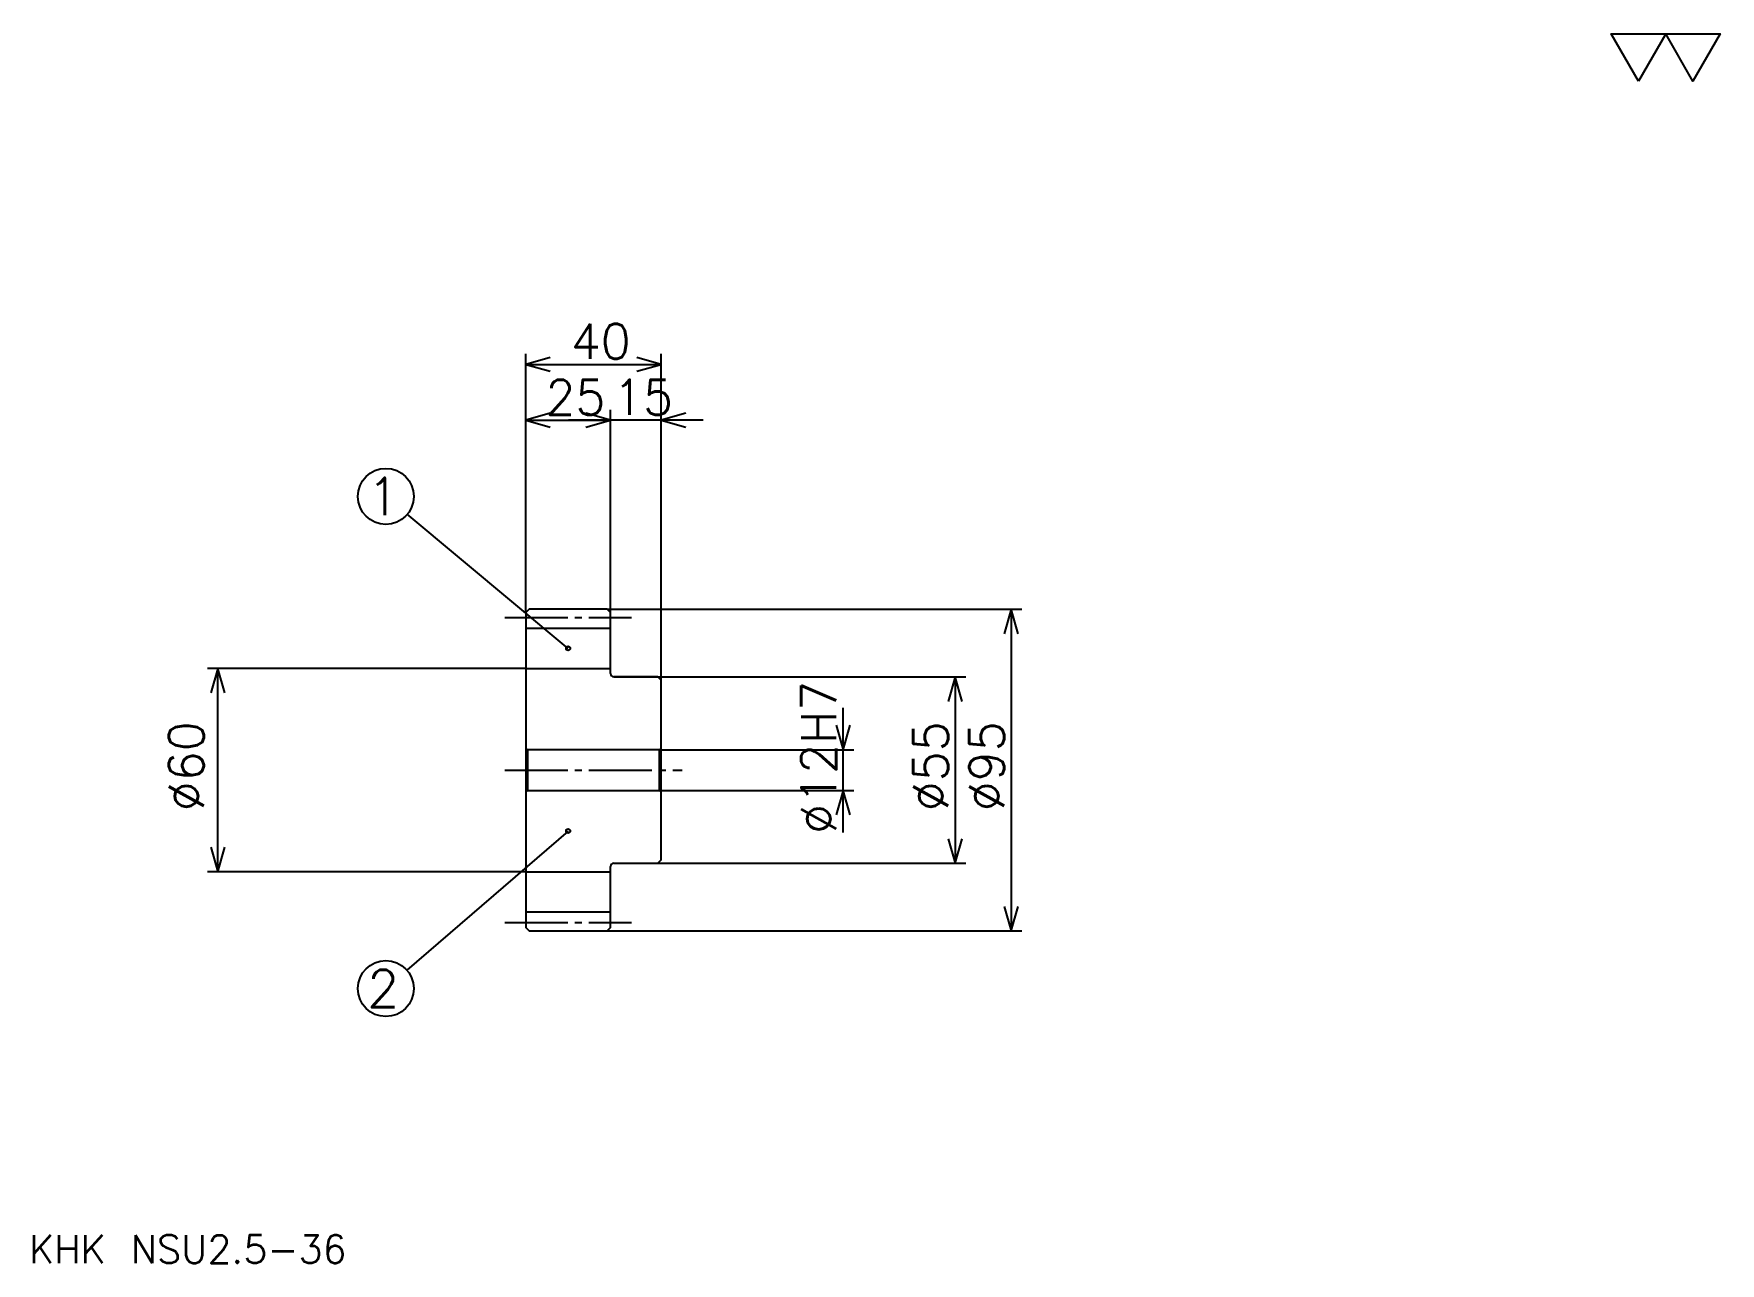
# Model space of a CAD drawing. Extents: x 22 to 520, y 23 to 386.
import ezdxf

# ---------------------------------------------------------------- set-up
doc = ezdxf.new("R2010")
doc.units = 0
doc.linetypes.add('DASHDOT', pattern=[24.782608, 18.586957, -2.065217, 2.065217, -2.065217])
doc.layers.get('0').update_dxf_attribs({"linetype": 'CONTINUOUS'})
doc.layers.add('DASHDOT', color=6, linetype='DASHDOT')
doc.styles.add('KANJI', font='TXT', dxfattribs={"bigfont": 'BIGFONT'})

msp = doc.modelspace()

# ---------------------------------------------------------------- linework, layer by layer
at = {"color": 5}
for p, q in [((167.282593, 215.815216), (167.282593, 291.195648)), ((207.282593, 215.815216), (207.282593, 291.195648)), ((167.282593, 288.097839), (207.282593, 288.097839)), ((192.282593, 215.815216), (192.282593, 274.673889)), ((167.282593, 271.57608), (192.282593, 271.57608)), ((219.673889, 271.57608), (179.891296, 271.57608)), ((179.782593, 204.252716), (132.322693, 243.82901)), ((167.282593, 214.815216), (167.282593, 215.815216)), ((191.282593, 215.815216), (207.282593, 215.815216)), ((192.282593, 214.815216), (192.282593, 215.815216)), ((207.282593, 215.815216), (313.641296, 215.815216)), ((207.282593, 194.815216), (207.282593, 215.815216)), ((310.543457, 215.815216), (310.543457, 120.815216)), ((167.282593, 198.315216), (73.315201, 198.315216)), ((76.413025, 138.315216), (76.413025, 198.315216)), ((193.282593, 195.815216), (207.282593, 195.815216)), ((207.282593, 195.815216), (297.119568, 195.815216)), ((294.021729, 195.815216), (294.021729, 140.815216)), ((260.978241, 149.92392), (260.978241, 186.706512)), ((207.282593, 174.315216), (264.07605, 174.315216)), ((207.282593, 162.315216), (264.07605, 162.315216)), ((179.782593, 150.315216), (132.228134, 109.212799)), ((193.282593, 140.815216), (207.282593, 140.815216)), ((207.282593, 140.815216), (297.119568, 140.815216)), ((167.282593, 138.315216), (73.315201, 138.315216)), ((191.282593, 120.815216), (207.282593, 120.815216)), ((207.282593, 120.815216), (313.641296, 120.815216))]:
    msp.add_line(p, q, dxfattribs=at)
at = {"color": 4}
for p, q in [((167.282593, 210.190216), (192.282593, 210.190216)), ((167.282593, 198.315216), (192.282593, 198.315216)), ((167.782593, 174.315216), (167.782593, 162.315216)), ((206.782593, 174.315216), (207.282593, 174.815216)), ((206.782593, 162.315216), (207.282593, 161.815216)), ((167.282593, 138.315216), (192.282593, 138.315216)), ((167.282593, 126.440216), (192.282593, 126.440216))]:
    msp.add_line(p, q, dxfattribs=at)
at = {"color": 7}
msp.add_lwpolyline([(495.652161, 371.739136), (487.597809, 385.700012), (519.815186, 385.700012), (511.760864, 371.739136), (503.706512, 385.700012), (495.652161, 371.739136)], dxfattribs=at)
at = {"color": 5}
for points in [[(174.510849, 290.163025), (167.282593, 288.097839), (174.510849, 286.032593)], [(200.054337, 286.032593), (207.282593, 288.097839), (200.054337, 290.163025)], [(174.510849, 273.641296), (167.282593, 271.57608), (174.510849, 269.510864)], [(185.054337, 269.510864), (192.282593, 271.57608), (185.054337, 273.641296)], [(185.054337, 269.510864), (192.282593, 271.57608), (185.054337, 273.641296)], [(214.510849, 273.641296), (207.282593, 271.57608), (214.510849, 269.510864)], [(312.608673, 208.58696), (310.543457, 215.815216), (308.478241, 208.58696)], [(78.478241, 191.08696), (76.413025, 198.315216), (74.347809, 191.08696)], [(296.086945, 188.58696), (294.021729, 195.815216), (291.956512, 188.58696)], [(258.913025, 181.543472), (260.978241, 174.315216), (263.043457, 181.543472)], [(263.043457, 155.08696), (260.978241, 162.315216), (258.913025, 155.08696)], [(74.347809, 145.543472), (76.413025, 138.315216), (78.478241, 145.543472)], [(291.956512, 148.043472), (294.021729, 140.815216), (296.086945, 148.043472)], [(308.478241, 128.043472), (310.543457, 120.815216), (312.608673, 128.043472)]]:
    msp.add_lwpolyline(points, dxfattribs=at)
at = {"color": 4}
for points in [[(192.282593, 196.815216), (192.282593, 214.815216), (191.282593, 215.815216), (168.282593, 215.815216), (167.282593, 214.815216), (167.282593, 161.815216)], [(193.282593, 140.815216), (206.282593, 140.815216), (207.282593, 141.815216), (207.282593, 194.815216), (206.282593, 195.815216), (193.282593, 195.815216)], [(167.282593, 161.815216), (167.782593, 162.315216), (206.782593, 162.315216), (206.782593, 174.315216), (167.782593, 174.315216), (167.282593, 174.815216)], [(167.282593, 161.815216), (167.282593, 121.815216), (168.282593, 120.815216), (191.282593, 120.815216), (192.282593, 121.815216), (192.282593, 139.815216)]]:
    msp.add_lwpolyline(points, dxfattribs=at)
at = {"color": 5}
for centre, radius in [((125.978241, 249.119568), 8.26087), ((179.782593, 204.252716), 0.619565), ((179.782593, 150.315216), 0.619565), ((125.978241, 103.810867), 8.26087)]:
    msp.add_circle(centre, radius, dxfattribs=at)
at = {"color": 4}
for centre, start, end in [((193.282593, 196.815216), 180, 270), ((193.282593, 139.815216), 90, 180)]:
    msp.add_arc(centre, 1, start, end, dxfattribs=at)
at = {"layer": 'DASHDOT', "color": 7}
for p, q in [((161.086945, 213.315216), (198.478241, 213.315216)), ((161.086945, 168.315216), (213.478241, 168.315216)), ((161.086945, 123.315216), (198.478241, 123.315216))]:
    msp.add_line(p, q, dxfattribs=at)

# ---------------------------------------------------------------- texts
at = {"color": 7, "style": 'KANJI'}
for s, height, p in [('40', 10.326087, (180.570633, 289.75)), ('25', 10.326087, (173.070633, 273.228271)), ('15', 10.326087, (193.070633, 273.228271)), ('1', 11.014493, (120.470993, 243.612305)), ('2', 11.014493, (120.470993, 98.303619)), ('KHK NSU2.5-36', 8.26087, (20.652174, 22.717392))]:
    msp.add_text(s, height=height, dxfattribs=at).set_placement(p)
for s, p in [('%%c12H7', (258.913025, 149.470108)), ('%%c60', (72.282593, 156.182068)), ('%%c55', (291.956512, 156.182068)), ('%%c95', (308.478241, 156.182068))]:
    msp.add_text(s, height=10.326087, rotation=90, dxfattribs=at).set_placement(p)

doc.saveas('drawing.dxf')
